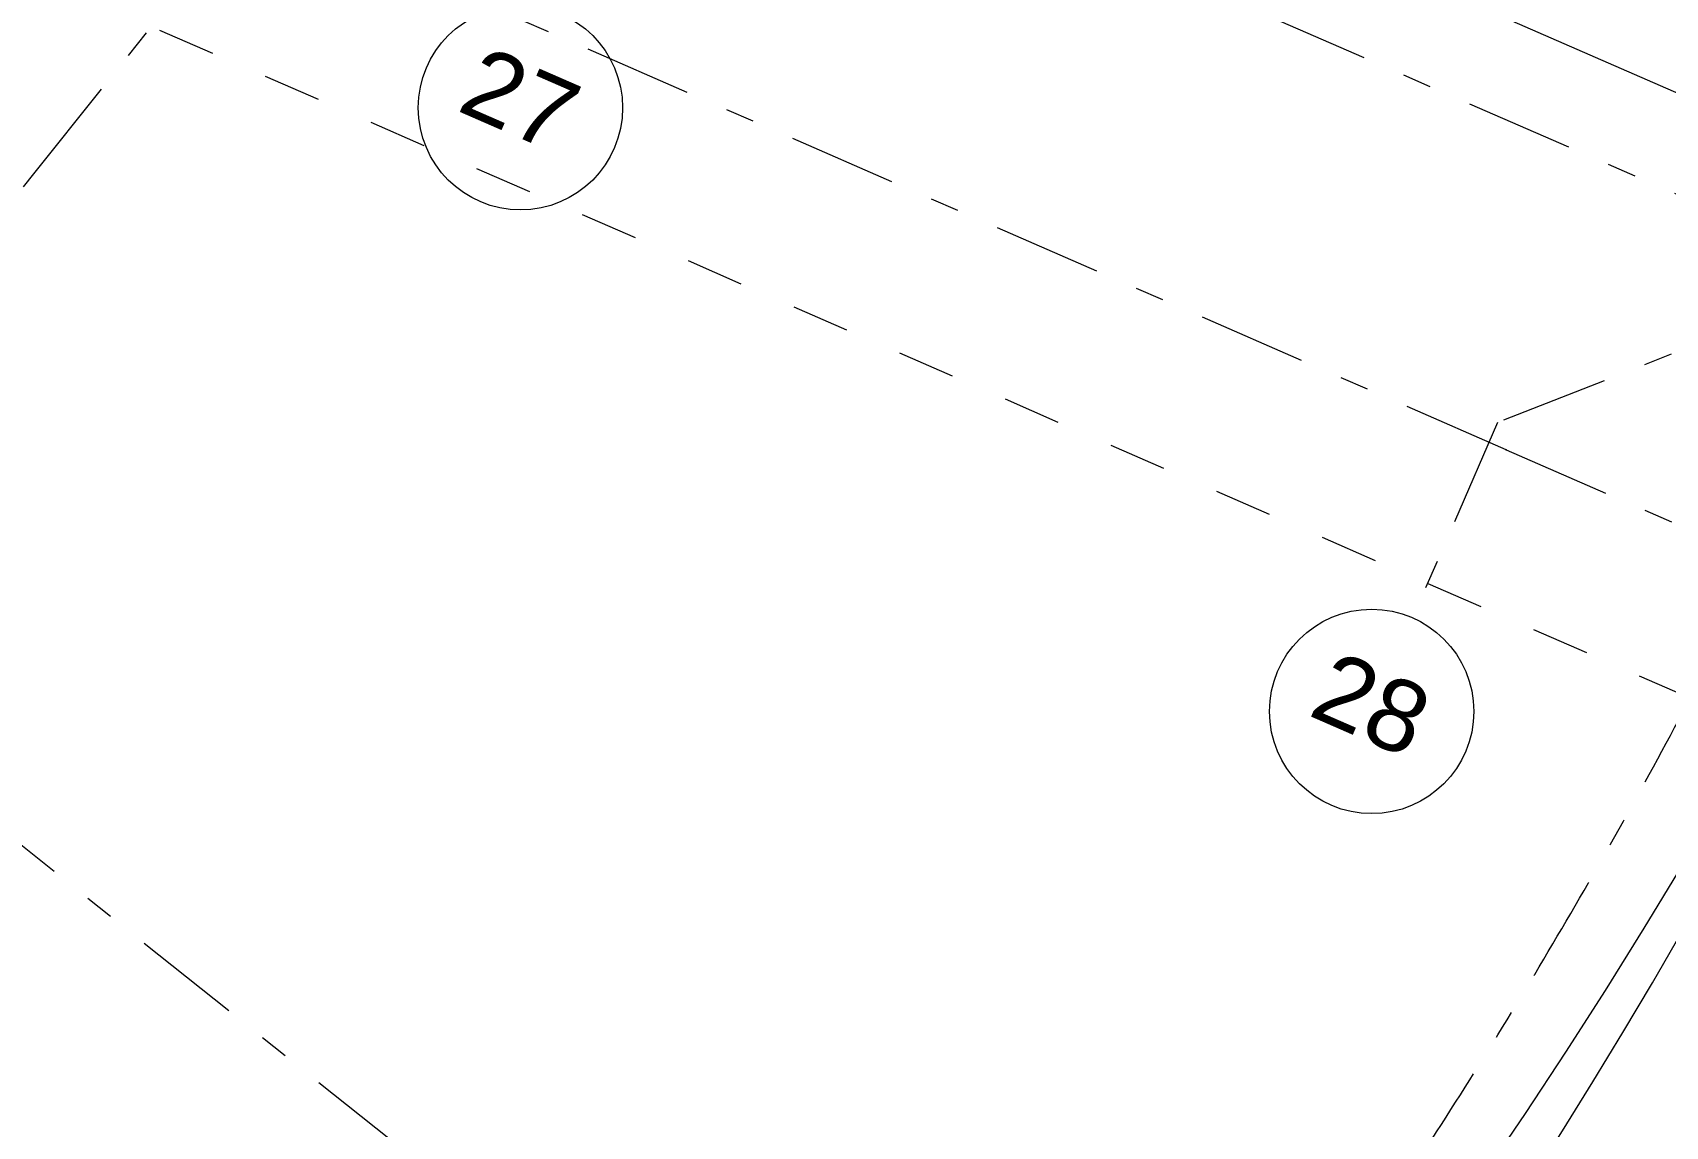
# Model space of a CAD drawing. Header units: millimetres. Extents: x -50172 to 145343, y -110728 to 25069.
# Drawn here: x -10151 to -2159, y -58928 to -53577 of the extents above; entities that cross this region are included whole.
import ezdxf
from ezdxf.enums import TextEntityAlignment as Align

# ---------------------------------------------------------------- set-up
doc = ezdxf.new("R2010")
doc.units = ezdxf.units.MM
doc.header["$MEASUREMENT"] = 0
doc.linetypes.add('Dashed', pattern=[564.444447, 282.222223, -282.222223])
doc.linetypes.add('Double Dashed', pattern=[1093.611073, 529.166651, -211.666656, 141.111112, -211.666656])
doc.layers.add('A-20-M_Roof_Pen_No__1', color=7, linetype='Continuous', lineweight=13)
doc.layers.add('A-95-MC_Marker_Section_P2.Marker_Pen_No__1', color=7, linetype='Continuous', lineweight=13)
doc.layers.add('A-95-MC_Marker_Section_P2.Marker', color=7, linetype='Continuous')
doc.layers.add('New_A-15-MG_Structural_Grid_Phase_2', color=7, linetype='Continuous')
doc.layers.add('New_A-15-MG_Structural_Grid_Phase_2_Pen_No__222', color=7, linetype='Continuous', lineweight=13, true_color=0x65af33)
doc.layers.add('New_A-95-P_Drawing_Pen_No__62', color=7, linetype='Continuous', lineweight=20, true_color=0xaaaaaa)
doc.styles.add('GENERATED_STYLE_4', font='')
doc.styles.get('GENERATED_STYLE_4').set_extended_font_data('Swis721 BT')

# ---------------------------------------------------------------- blocks, each defined once
blk = doc.blocks.new('Standard grid marker_14')
at = {"layer": 'New_A-15-MG_Structural_Grid_Phase_2_Pen_No__222', "linetype": 'Double Dashed'}
blk.add_line((2591.1, 0), (19467, 0), dxfattribs=at)
at = {"layer": 'New_A-15-MG_Structural_Grid_Phase_2_Pen_No__222', "style": 'GENERATED_STYLE_4'}
for tag, p in [('AC_MarkerText_1_0', (-500, 43.9)), ('AC_MarkerText_1_1', (22558.2, 43.9))]:
    blk.add_attdef(tag, text='', height=350, rotation=195.02767, dxfattribs=at).set_placement(p, align=Align.MIDDLE_CENTER)
blk = doc.blocks.new('Standard grid marker_15')
at = {"layer": 'New_A-15-MG_Structural_Grid_Phase_2_Pen_No__222', "linetype": 'Double Dashed'}
for q in [(0, 0), (20063.5, 0)]:
    blk.add_line((2590.6, 0), q, dxfattribs=at)
blk.add_point((2590.6, 0), dxfattribs=at)
blk.add_point((2590.6, 0), dxfattribs=at)
at = {"layer": 'New_A-15-MG_Structural_Grid_Phase_2_Pen_No__222', "style": 'GENERATED_STYLE_4'}
for tag, p in [('AC_MarkerText_1_0', (-500, 43.4)), ('AC_MarkerText_1_1', (23154.2, 43.4))]:
    blk.add_attdef(tag, text='', height=350, rotation=180, dxfattribs=at).set_placement(p, align=Align.MIDDLE_CENTER)
blk = doc.blocks.new('Standard grid marker_21')
at = {"layer": 'New_A-15-MG_Structural_Grid_Phase_2_Pen_No__222', "linetype": 'Double Dashed'}
for p, q in [((1700.9, 0), (0, 0)), ((1700.9, 0), (6898.4, 0)), ((6898.4, 0), (8599.3, 0))]:
    blk.add_line(p, q, dxfattribs=at)
blk = doc.blocks.new('Standard grid marker_26')
at = {"layer": 'New_A-15-MG_Structural_Grid_Phase_2_Pen_No__222', "linetype": 'Double Dashed'}
blk.add_arc((0, 0), 27977.6, 0, 90.63597, dxfattribs=at)
at = {"layer": 'New_A-15-MG_Structural_Grid_Phase_2_Pen_No__222', "style": 'GENERATED_STYLE_4'}
blk.add_attdef('AC_MarkerText_1', text='', height=350, rotation=90.30663, dxfattribs=at).set_placement((-1326.2, 28008), align=Align.MIDDLE_CENTER)
blk = doc.blocks.new('Standard grid marker_35')
at = {"layer": 'New_A-15-MG_Structural_Grid_Phase_2_Pen_No__222', "linetype": 'Double Dashed'}
for p, q in [((1041.6, 1169.9), (0, 1169.9)), ((2211.6, 0), (1041.6, 1169.9))]:
    blk.add_line(p, q, dxfattribs=at)
at = {"layer": 'New_A-15-MG_Structural_Grid_Phase_2_Pen_No__222', "linetype": 'Continuous'}
blk.add_circle((-500, 1169.9), 500, dxfattribs=at)
at = {"layer": 'New_A-15-MG_Structural_Grid_Phase_2_Pen_No__222', "style": 'GENERATED_STYLE_4'}
for tag, p in [('AC_MarkerText_1_0', (-500, 1206.2)), ('AC_MarkerText_1_1', (56184.2, 1206.2))]:
    blk.add_attdef(tag, text='', height=350, rotation=270, dxfattribs=at).set_placement(p, align=Align.MIDDLE_CENTER)
blk = doc.blocks.new('Standard grid marker_42')
at = {"layer": 'New_A-15-MG_Structural_Grid_Phase_2_Pen_No__222', "linetype": 'Double Dashed'}
blk.add_line((6679.2, 0), (0, 0), dxfattribs=at)
at = {"layer": 'New_A-15-MG_Structural_Grid_Phase_2_Pen_No__222', "style": 'GENERATED_STYLE_4'}
for tag, p in [('AC_MarkerText_1_0', (-500, 43.4)), ('AC_MarkerText_1_1', (24048.5, 43.4))]:
    blk.add_attdef(tag, text='', height=350, rotation=180, dxfattribs=at).set_placement(p, align=Align.MIDDLE_CENTER)
blk = doc.blocks.new('Standard grid marker_47')
at = {"layer": 'New_A-15-MG_Structural_Grid_Phase_2_Pen_No__222', "linetype": 'Continuous'}
blk.add_circle((-500, 0), 500, dxfattribs=at)
at = {"layer": 'New_A-15-MG_Structural_Grid_Phase_2_Pen_No__222', "style": 'GENERATED_STYLE_4'}
for tag, p in [('AC_MarkerText_1_0', (-500, 41.2)), ('AC_MarkerText_1_1', (22612.8, 41.2))]:
    blk.add_attdef(tag, text='', height=350, rotation=270, dxfattribs=at).set_placement(p, align=Align.MIDDLE_CENTER)
blk = doc.blocks.new('Cutting Plane_6_1', base_point=(10470.5, -62286.8))
at = {"layer": 'A-95-MC_Marker_Section_P2.Marker_Pen_No__1', "linetype": 'Dashed'}
blk.add_line((3665.4, -59319.5), (-44301, -38403.7), dxfattribs=at)

msp = doc.modelspace()

# ---------------------------------------------------------------- linework, layer by layer
at = {"layer": 'A-20-M_Roof_Pen_No__1', "linetype": 'Continuous', "flags": 128}
msp.add_lwpolyline([(-29464.2, -72116.1, 0.325208), (-669.4, -55169.4), (-423.1, -54604.4), (-6490.3, -51958.8)], format="xyb", dxfattribs=at)
at = {"layer": 'New_A-95-P_Drawing_Pen_No__62', "linetype": 'Continuous'}
msp.add_arc((-26680.4, -42885.8), 28692.3, 247.16321, 337.06198, dxfattribs=at)

# ---------------------------------------------------------------- block references
at = {"layer": 'A-95-MC_Marker_Section_P2.Marker'}
msp.add_blockref('Cutting Plane_6_1', (10470.5, -62286.8), dxfattribs=at)
at = {"layer": 'New_A-15-MG_Structural_Grid_Phase_2', "color": 8, "linetype": 'Continuous', "lineweight": 15}
ref = msp.add_blockref('Standard grid marker_35', (-2323.9, -56907.5), dxfattribs=dict(at, zscale=1000, rotation=66.44041158399293))
ref.add_attrib('AC_MarkerText_1', '28', dxfattribs={"layer": 'New_A-15-MG_Structural_Grid_Phase_2_Pen_No__222', "color": 85, "true_color": 0x65af33, "height": 350, "rotation": 336.44041, "style": 'GENERATED_STYLE_4'}).set_placement((-3596.1, -56862), align=Align.MIDDLE_CENTER)
ref = msp.add_blockref('Standard grid marker_47', (-7563.3, -53486.5), dxfattribs=dict(at, zscale=1000, rotation=66.44041158399143))
ref.add_attrib('AC_MarkerText_1', '27', dxfattribs={"layer": 'New_A-15-MG_Structural_Grid_Phase_2_Pen_No__222', "color": 85, "true_color": 0x65af33, "height": 350, "rotation": 336.44041, "style": 'GENERATED_STYLE_4'}).set_placement((-7763.2, -53903.6), align=Align.MIDDLE_CENTER)
at = {"layer": 'New_A-15-MG_Structural_Grid_Phase_2', "color": 8, "linetype": 'Continuous', "lineweight": 15, "zscale": 1000}
for name, p, rotation in [('Standard grid marker_26', (-26783.5, -43781.2), 246.1337837427074), ('Standard grid marker_42', (-1.9, -55283.6), 156.4404115839929), ('Standard grid marker_15', (-562.6, -56653.6), 156.4404115839914), ('Standard grid marker_14', (-4601.2, -62025.7), 141.4127390902341), ('Standard grid marker_21', (-14447.1, -59659.7), 51.41273909023403)]:
    msp.add_blockref(name, p, dxfattribs=dict(at, rotation=rotation))

doc.saveas('drawing.dxf')
